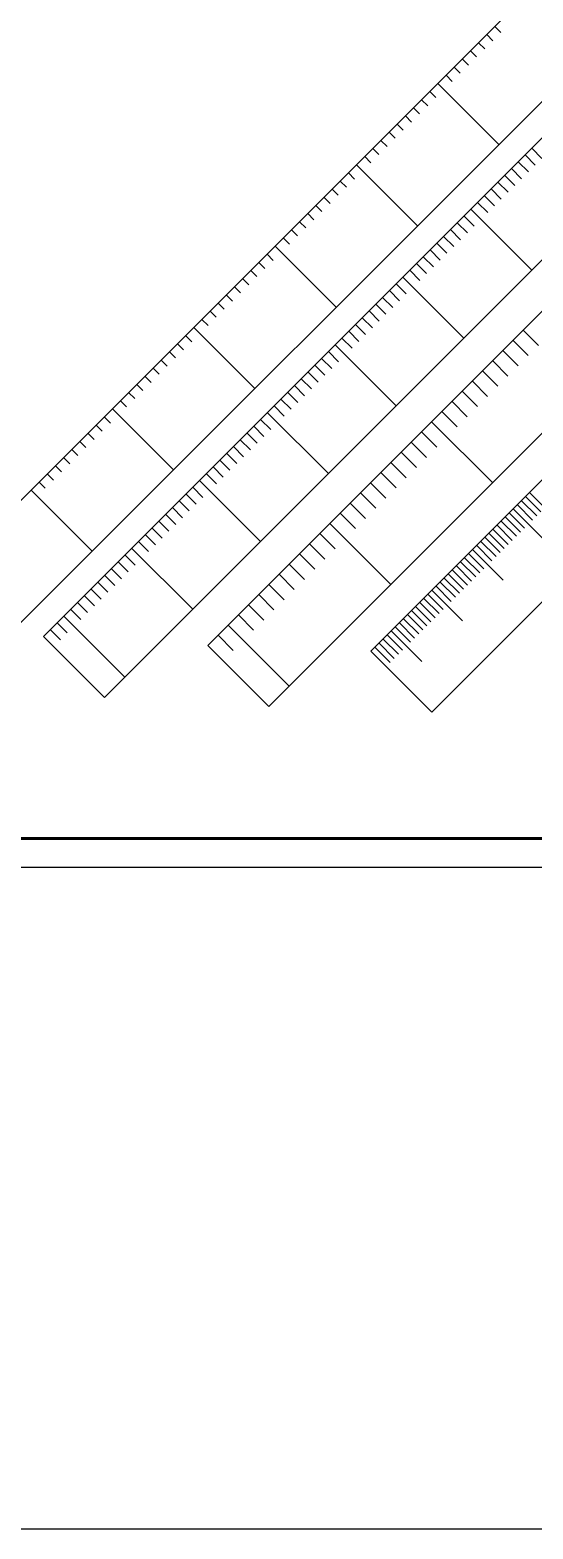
# Model space of a CAD drawing. Header units: millimetres. Extents: x 38046 to 69892, y 8139 to 15731.
# Drawn here: x 43798 to 43972, y 14658 to 15179 of the extents above; entities that cross this region are included whole.
import ezdxf

# ---------------------------------------------------------------- set-up
doc = ezdxf.new("R2010")
doc.units = ezdxf.units.MM
doc.header["$LTSCALE"] = 1000
doc.header["$MEASUREMENT"] = 0
doc.layers.get('0').update_dxf_attribs({"color": 3})
for name, color, linetype in [('PUB_TITLE', 4, 'Continuous'), ('图层1', 1, 'Continuous'), ('图层3', 253, 'Continuous')]:
    doc.layers.add(name, color=color, linetype=linetype)

msp = doc.modelspace()

# ---------------------------------------------------------------- linework, layer by layer
for p, q in [((43939.28, 15160.09), (43960.5, 15138.88)), ((43911, 15131.8), (43919.48, 15123.32)), ((43911, 15131.8), (43932.21, 15110.59)), ((43950.69, 15116.35), (43971.91, 15095.14)), ((43882.71, 15103.52), (43903.93, 15082.31)), ((43927.12, 15092.78), (43948.34, 15071.57)), ((43854.43, 15075.24), (43875.64, 15054.02)), ((43903.55, 15069.21), (43924.77, 15048)), ((43903.55, 15069.21), (43924.77, 15048)), ((43826.14, 15046.95), (43834.63, 15038.47)), ((43826.14, 15046.95), (43847.36, 15025.74)), ((43879.98, 15045.64), (43901.2, 15024.43)), ((43937.1, 15042.45), (43958.32, 15021.24)), ((43856.41, 15022.07), (43877.63, 15000.86)), ((43797.86, 15018.67), (43819.07, 14997.45)), ((43901.75, 15007.1), (43922.96, 14985.89)), ((43901.75, 15007.1), (43922.96, 14985.89)), ((43832.84, 14998.5), (43854.05, 14977.29)), ((43832.84, 14998.5), (43854.05, 14977.29)), ((43809.27, 14974.93), (43830.48, 14953.72)), ((43866.39, 14971.74), (43887.61, 14950.53))]:
    msp.add_line(p, q)
for points in [[(43950.69, 15116.35), (43971.91, 15095.14)], [(43882.71, 15103.52), (43903.93, 15082.31)], [(43879.98, 15045.64), (43901.2, 15024.43)], [(43797.86, 15018.67), (43819.07, 14997.45)], [(43965.49, 15012.18), (43976.1, 15001.57)], [(43951.35, 14998.04), (43961.95, 14987.43)], [(43951.35, 14998.04), (43961.95, 14987.43)], [(43937.21, 14983.89), (43947.81, 14973.29)], [(43937.21, 14983.89), (43947.81, 14973.29)], [(43937.21, 14983.89), (43947.81, 14973.29)], [(43923.06, 14969.75), (43933.67, 14959.15)], [(43923.06, 14969.75), (43933.67, 14959.15)], [(43923.06, 14969.75), (43933.67, 14959.15)]]:
    msp.add_lwpolyline(points)
at = {"layer": 'PUB_TITLE'}
msp.add_lwpolyline([(43576.51, 14887.56), (44417.51, 14887.56), (44417.51, 15481.56), (43576.51, 15481.56)], close=True, dxfattribs=at)
at = {"layer": 'PUB_TITLE', "const_width": 1}
msp.add_lwpolyline([(43601.51, 14897.56), (44407.51, 14897.56), (44407.51, 15471.56), (43601.51, 15471.56)], close=True, dxfattribs=at)
at = {"layer": '图层1'}
for points in [[(43967.57, 15188.37), (43748.36, 15407.58), (43769.58, 15428.79), (44009.99, 15188.37), (43769.58, 14947.96), (43748.36, 14969.17), (43967.57, 15188.37)], [(44021.4, 15187.06), (43802.2, 15406.27), (43823.41, 15427.48), (44063.83, 15187.06), (43823.41, 14946.65), (43802.2, 14967.86), (44021.4, 15187.06)], [(44078.53, 15183.88), (43859.32, 15403.08), (43880.54, 15424.29), (44120.95, 15183.88), (43880.54, 14943.46), (43859.32, 14964.67), (44078.53, 15183.88)], [(44135.2, 15181.88), (43915.99, 15401.09), (43937.21, 15422.3), (44177.62, 15181.88), (43937.21, 14941.47), (43915.99, 14962.68), (44135.2, 15181.88)]]:
    msp.add_lwpolyline(points, dxfattribs=at)
at = {"layer": '图层3'}
for p, q in [((43956.25, 15177.06), (43958.37, 15174.94)), ((43959.08, 15179.89), (43961.2, 15177.77)), ((43950.6, 15171.4), (43952.72, 15169.28)), ((43953.42, 15174.23), (43955.55, 15172.11)), ((43944.94, 15165.75), (43947.06, 15163.62)), ((43947.77, 15168.57), (43949.89, 15166.45)), ((43942.11, 15162.92), (43944.23, 15160.8)), ((43936.45, 15157.26), (43938.57, 15155.14)), ((43930.8, 15151.6), (43932.92, 15149.48)), ((43933.63, 15154.43), (43935.75, 15152.31)), ((43925.14, 15145.95), (43927.26, 15143.82)), ((43927.97, 15148.77), (43930.09, 15146.65)), ((43919.48, 15140.29), (43921.6, 15138.17)), ((43922.31, 15143.12), (43924.43, 15141)), ((43913.83, 15134.63), (43915.95, 15132.51)), ((43916.65, 15137.46), (43918.78, 15135.34)), ((43969.55, 15135.21), (43973.08, 15131.67)), ((43971.91, 15137.57), (43975.44, 15134.03)), ((43964.84, 15130.49), (43968.37, 15126.96)), ((43967.19, 15132.85), (43970.73, 15129.32)), ((43905.34, 15126.15), (43907.46, 15124.03)), ((43908.17, 15128.98), (43910.29, 15126.85)), ((43960.12, 15125.78), (43963.66, 15122.25)), ((43962.48, 15128.14), (43966.01, 15124.6)), ((43899.68, 15120.49), (43901.81, 15118.37)), ((43902.51, 15123.32), (43904.63, 15121.2)), ((43953.05, 15118.71), (43956.59, 15115.17)), ((43955.41, 15121.07), (43958.94, 15117.53)), ((43957.76, 15123.42), (43961.3, 15119.89)), ((43894.03, 15114.83), (43896.15, 15112.71)), ((43896.86, 15117.66), (43898.98, 15115.54)), ((43948.34, 15114), (43951.87, 15110.46)), ((43888.37, 15109.18), (43890.49, 15107.06)), ((43891.2, 15112.01), (43893.32, 15109.88)), ((43943.62, 15109.28), (43947.16, 15105.75)), ((43945.98, 15111.64), (43949.51, 15108.1)), ((43885.54, 15106.35), (43887.66, 15104.23)), ((43938.91, 15104.57), (43942.44, 15101.03)), ((43941.26, 15106.92), (43944.8, 15103.39)), ((43877.06, 15097.86), (43879.18, 15095.74)), ((43879.89, 15100.69), (43882.01, 15098.57)), ((43934.19, 15099.85), (43937.73, 15096.32)), ((43936.55, 15102.21), (43940.09, 15098.68)), ((43874.23, 15095.03), (43876.35, 15092.91)), ((43929.48, 15095.14), (43933.02, 15091.6)), ((43931.84, 15097.5), (43935.37, 15093.96)), ((43868.57, 15089.38), (43870.69, 15087.26)), ((43871.4, 15092.21), (43873.52, 15090.08)), ((43922.41, 15088.07), (43925.94, 15084.53)), ((43924.77, 15090.43), (43928.3, 15086.89)), ((43862.91, 15083.72), (43865.04, 15081.6)), ((43865.74, 15086.55), (43867.86, 15084.43)), ((43917.69, 15083.35), (43921.23, 15079.82)), ((43920.05, 15085.71), (43923.59, 15082.18)), ((43857.26, 15078.06), (43859.38, 15075.94)), ((43860.09, 15080.89), (43862.21, 15078.77)), ((43912.98, 15078.64), (43916.52, 15075.1)), ((43915.34, 15081), (43918.87, 15077.46)), ((43851.6, 15072.41), (43853.72, 15070.29)), ((43908.27, 15073.93), (43911.8, 15070.39)), ((43910.62, 15076.28), (43914.16, 15072.75)), ((43968.92, 15074.27), (43974.23, 15068.97)), ((43845.94, 15066.75), (43848.07, 15064.63)), ((43848.77, 15069.58), (43850.89, 15067.46)), ((43901.2, 15066.86), (43904.73, 15063.32)), ((43905.91, 15071.57), (43909.44, 15068.03)), ((43961.85, 15067.2), (43967.16, 15061.9)), ((43965.39, 15070.74), (43970.69, 15065.44)), ((43843.12, 15063.92), (43845.24, 15061.8)), ((43896.48, 15062.14), (43900.02, 15058.61)), ((43898.84, 15064.5), (43902.37, 15060.96)), ((43958.32, 15063.67), (43963.62, 15058.36)), ((43837.46, 15058.26), (43839.58, 15056.14)), ((43840.29, 15061.09), (43842.41, 15058.97)), ((43891.77, 15057.43), (43895.3, 15053.89)), ((43894.12, 15059.78), (43897.66, 15056.25)), ((43951.25, 15056.6), (43956.55, 15051.29)), ((43954.78, 15060.13), (43960.09, 15054.83)), ((43831.8, 15052.61), (43833.92, 15050.49)), ((43834.63, 15055.44), (43836.75, 15053.32)), ((43887.05, 15052.71), (43890.59, 15049.18)), ((43889.41, 15055.07), (43892.95, 15051.53)), ((43947.71, 15053.06), (43953.01, 15047.76)), ((43828.97, 15049.78), (43831.09, 15047.66)), ((43882.34, 15048), (43885.87, 15044.46)), ((43884.7, 15050.36), (43888.23, 15046.82)), ((43940.64, 15045.99), (43945.94, 15040.69)), ((43944.18, 15049.53), (43949.48, 15044.22)), ((43820.49, 15041.29), (43822.61, 15039.17)), ((43823.32, 15044.12), (43825.44, 15042)), ((43875.27, 15040.93), (43878.8, 15037.39)), ((43877.63, 15043.29), (43881.16, 15039.75)), ((43814.83, 15035.64), (43816.95, 15033.52)), ((43817.66, 15038.47), (43819.78, 15036.34)), ((43870.55, 15036.21), (43874.09, 15032.68)), ((43872.91, 15038.57), (43876.45, 15035.04)), ((43930.03, 15035.38), (43935.34, 15030.08)), ((43933.57, 15038.92), (43938.87, 15033.62)), ((43812, 15032.81), (43814.12, 15030.69)), ((43865.84, 15031.5), (43869.38, 15027.96)), ((43868.2, 15033.86), (43871.73, 15030.32)), ((43926.5, 15031.85), (43931.8, 15026.55)), ((43806.35, 15027.15), (43808.47, 15025.03)), ((43809.17, 15029.98), (43811.3, 15027.86)), ((43861.13, 15026.79), (43864.66, 15023.25)), ((43863.48, 15029.14), (43867.02, 15025.61)), ((43922.96, 15028.31), (43928.27, 15023.01)), ((43800.69, 15021.5), (43802.81, 15019.37)), ((43803.52, 15024.32), (43805.64, 15022.2)), ((43854.05, 15019.71), (43857.59, 15016.18)), ((43858.77, 15024.43), (43862.3, 15020.89)), ((43915.89, 15021.24), (43921.19, 15015.94)), ((43919.43, 15024.78), (43924.73, 15019.47)), ((43849.34, 15015), (43852.88, 15011.47)), ((43851.7, 15017.36), (43855.23, 15013.82)), ((43912.36, 15017.71), (43917.66, 15012.4)), ((43844.63, 15010.29), (43848.16, 15006.75)), ((43846.98, 15012.64), (43850.52, 15009.11)), ((43905.28, 15010.64), (43910.59, 15005.33)), ((43908.82, 15014.17), (43914.12, 15008.87)), ((43839.91, 15005.57), (43843.45, 15002.04)), ((43842.27, 15007.93), (43845.81, 15004.39)), ((43835.2, 15000.86), (43838.73, 14997.32)), ((43837.56, 15003.22), (43841.09, 14999.68)), ((43894.68, 15000.03), (43899.98, 14994.73)), ((43898.21, 15003.56), (43903.52, 14998.26)), ((43828.13, 14993.79), (43831.66, 14990.25)), ((43830.48, 14996.14), (43834.02, 14992.61)), ((43891.14, 14996.49), (43896.45, 14991.19)), ((43823.41, 14989.07), (43826.95, 14985.54)), ((43825.77, 14991.43), (43829.31, 14987.9)), ((43884.07, 14989.42), (43889.37, 14984.12)), ((43887.61, 14992.96), (43892.91, 14987.65)), ((43818.7, 14984.36), (43822.24, 14980.82)), ((43821.06, 14986.72), (43824.59, 14983.18)), ((43880.54, 14985.89), (43885.84, 14980.58)), ((43813.99, 14979.65), (43817.52, 14976.11)), ((43816.34, 14982), (43819.88, 14978.47)), ((43873.46, 14978.82), (43878.77, 14973.51)), ((43877, 14982.35), (43882.3, 14977.05)), ((43811.63, 14977.29), (43815.16, 14973.75)), ((43869.93, 14975.28), (43875.23, 14969.98)), ((43804.56, 14970.22), (43808.09, 14966.68)), ((43806.91, 14972.57), (43810.45, 14969.04)), ((43862.86, 14968.21), (43868.16, 14962.91))]:
    msp.add_line(p, q, dxfattribs=at)
at = {"layer": '图层3', "color": 1}
msp.add_lwpolyline([(39698.92, 15730.65), (45165.72, 15730.65), (45165.72, 14657.51), (39698.92, 14657.51)], close=True, dxfattribs=at)
at = {"layer": '图层3'}
for points in [[(43968.32, 15015.01), (43973.62, 15009.7)], [(43969.73, 15016.42), (43975.04, 15011.12)], [(43971.15, 15017.84), (43976.45, 15012.53)], [(43962.66, 15009.35), (43967.97, 15004.05)], [(43964.08, 15010.76), (43969.38, 15005.46)], [(43966.9, 15013.59), (43972.21, 15008.29)], [(43958.42, 15005.11), (43963.72, 14999.8)], [(43959.83, 15006.52), (43965.14, 15001.22)], [(43961.25, 15007.94), (43966.55, 15002.63)], [(43952.76, 14999.45), (43958.07, 14994.15)], [(43954.18, 15000.86), (43959.48, 14995.56)], [(43955.59, 15002.28), (43960.89, 14996.98)], [(43957, 15003.69), (43962.31, 14998.39)], [(43947.11, 14993.79), (43952.41, 14988.49)], [(43948.52, 14995.21), (43953.82, 14989.9)], [(43949.93, 14996.62), (43955.24, 14991.32)], [(43942.86, 14989.55), (43948.17, 14984.25)], [(43944.28, 14990.97), (43949.58, 14985.66)], [(43945.69, 14992.38), (43950.99, 14987.08)], [(43938.62, 14985.31), (43943.92, 14980.01)], [(43938.62, 14985.31), (43943.92, 14980.01)], [(43940.03, 14986.72), (43945.34, 14981.42)], [(43941.45, 14988.14), (43946.75, 14982.83)], [(43931.55, 14978.24), (43936.85, 14972.93)], [(43932.96, 14979.65), (43938.27, 14974.35)], [(43934.38, 14981.07), (43939.68, 14975.76)], [(43935.79, 14982.48), (43941.1, 14977.18)], [(43927.31, 14973.99), (43932.61, 14968.69)], [(43928.72, 14975.41), (43934.02, 14970.11)], [(43930.13, 14976.82), (43935.44, 14971.52)], [(43921.65, 14968.34), (43926.95, 14963.03)], [(43924.48, 14971.17), (43929.78, 14965.86)], [(43925.89, 14972.58), (43931.2, 14967.28)], [(43917.41, 14964.1), (43922.71, 14958.79)], [(43918.82, 14965.51), (43924.12, 14960.21)], [(43920.24, 14966.92), (43925.54, 14961.62)]]:
    msp.add_lwpolyline(points, dxfattribs=at)

doc.saveas('drawing.dxf')
